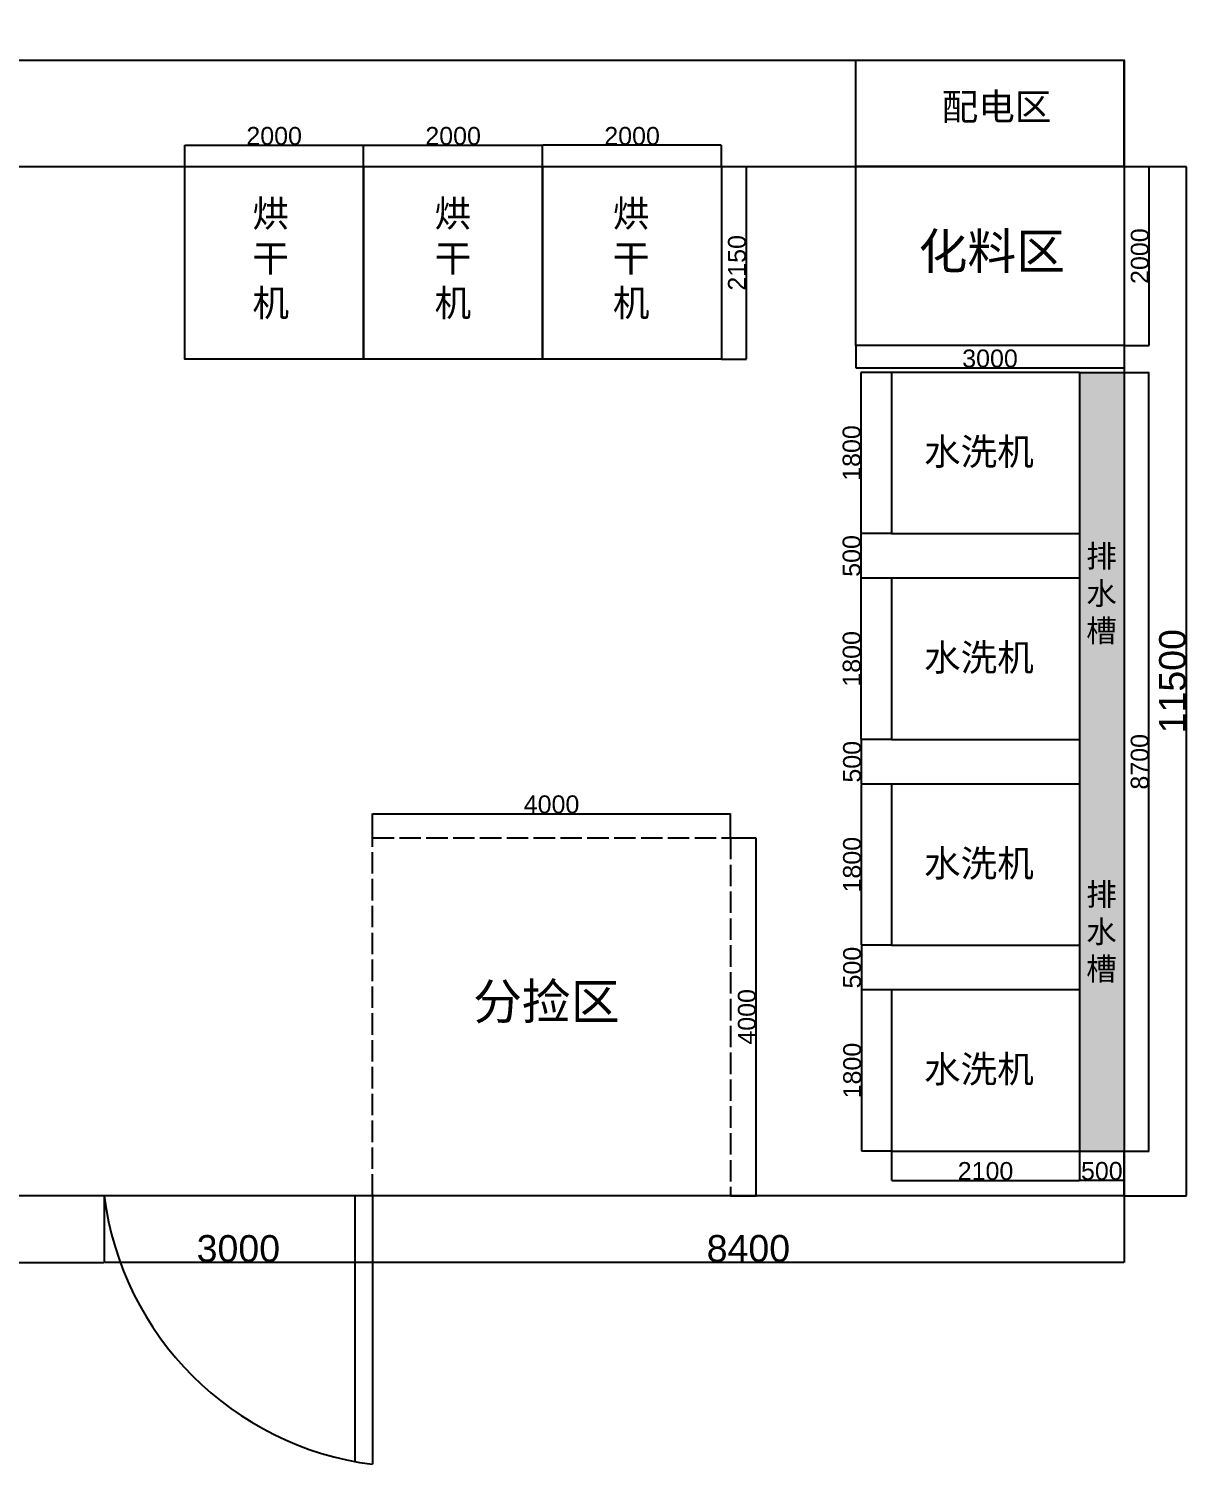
# Model space of a CAD drawing. Header units: millimetres. Extents: x 905 to 40751, y 17191 to 33232.
# Drawn here: x 27769 to 40751, y 17191 to 33232 of the extents above; entities that cross this region are included whole.
import ezdxf

# ---------------------------------------------------------------- set-up
doc = ezdxf.new("R2010")
doc.units = ezdxf.units.MM
doc.header["$LTSCALE"] = 20
doc.linetypes.add('ACAD_ISO02W100', pattern=[15, 12, -3])
doc.styles.get("Standard").update_dxf_attribs({"font": 'arial.ttf', "height": 200})
doc.dimstyles.new('ISO-25', dxfattribs={"dimtxt": 300, "dimasz": 2.5, "dimexe": 1.25, "dimexo": 0.625, "dimtad": 1, "dimtxsty": 'Standard', "dimcen": 2.5, "dimclrd": 1, "dimclre": 1, "dimclrt": 1, "dimadec": 0, "dimazin": 0, "dimtfac": 1, "dimtmove": 0, "dimatfit": 3, "dimfxl": 0, "dimarcsym": 0})

# ---------------------------------------------------------------- blocks, each defined once
blk = doc.blocks.new('te')
for p, q in [((33412, 22291), (31612, 22291)), ((31612, 22291), (31612, 20191)), ((33412, 20191), (33412, 22291))]:
    blk.add_line(p, q)
at = {"insert": (32677, 21929), "char_height": 300, "attachment_point": 1, "rotation": 270}
blk.add_mtext_dynamic_manual_height_columns('{\\fSimSun|b0|i0|c134|p2;水洗机}', width=1686.73, gutter_width=2000, heights=[0], dxfattribs=at)
blk = doc.blocks.new('*D14')
at = {"color": 1, "lineweight": -2, "transparency": 16777216}
for p, q in [((2012, 31692), (2012, 32883)), ((2014, 32881), (40009, 32881)), ((40012, 31692), (40012, 32883))]:
    blk.add_line(p, q, dxfattribs=at)
at = {"color": 1, "transparency": 16777216}
for points in [[(2014, 32882), (2014, 32881), (2012, 32881)], [(40009, 32882), (40009, 32881), (40012, 32881)]]:
    blk.add_solid(points, dxfattribs=at)
at = {"layer": 'Defpoints', "color": 0, "transparency": 16777216}
for p in [(40012, 32881), (2012, 31691), (40012, 31691)]:
    blk.add_point(p, dxfattribs=at)
at = {"color": 1, "transparency": 16777216, "insert": (21012, 33035), "char_height": 300, "attachment_point": 5}
blk.add_mtext('38000', dxfattribs=at)
blk = doc.blocks.new('*D18')
at = {"color": 1, "lineweight": -2, "transparency": 16777216}
for p, q in [((9812, 20191), (9812, 19445)), ((28612, 20191), (28612, 19445)), ((9814, 19446), (28609, 19446))]:
    blk.add_line(p, q, dxfattribs=at)
at = {"color": 1, "transparency": 16777216}
for points in [[(9814, 19447), (9814, 19446), (9812, 19446)], [(28609, 19447), (28609, 19446), (28612, 19446)]]:
    blk.add_solid(points, dxfattribs=at)
at = {"layer": 'Defpoints', "color": 0, "transparency": 16777216}
for p in [(9812, 20191), (28612, 20191), (28612, 19446)]:
    blk.add_point(p, dxfattribs=at)
at = {"color": 1, "transparency": 16777216, "insert": (19212, 19600), "char_height": 300, "attachment_point": 5}
blk.add_mtext('18800', dxfattribs=at)
blk = doc.blocks.new('*D20')
at = {"color": 1, "lineweight": -2, "transparency": 16777216}
for p, q in [((31612, 20191), (31612, 19446)), ((40012, 20191), (40012, 19446)), ((40009, 19447), (31614, 19447))]:
    blk.add_line(p, q, dxfattribs=at)
at = {"color": 1, "transparency": 16777216}
for points in [[(31614, 19448), (31614, 19447), (31612, 19447)], [(40009, 19448), (40009, 19447), (40012, 19447)]]:
    blk.add_solid(points, dxfattribs=at)
at = {"layer": 'Defpoints', "color": 0, "transparency": 16777216}
for p in [(31612, 20191), (40012, 20191), (31612, 19447)]:
    blk.add_point(p, dxfattribs=at)
at = {"color": 1, "transparency": 16777216, "insert": (35812, 19601), "char_height": 300, "attachment_point": 5}
blk.add_mtext('8400', dxfattribs=at)
blk = doc.blocks.new('*D21')
at = {"color": 1, "lineweight": -2, "transparency": 16777216}
for p, q in [((28612, 20191), (28612, 19445)), ((31612, 20191), (31612, 19445)), ((31609, 19446), (28614, 19446))]:
    blk.add_line(p, q, dxfattribs=at)
at = {"color": 1, "transparency": 16777216}
for points in [[(28614, 19447), (28614, 19446), (28612, 19446)], [(31609, 19447), (31609, 19446), (31612, 19446)]]:
    blk.add_solid(points, dxfattribs=at)
at = {"layer": 'Defpoints', "color": 0, "transparency": 16777216}
for p in [(28612, 20191), (31612, 20191), (28612, 19446)]:
    blk.add_point(p, dxfattribs=at)
at = {"color": 1, "transparency": 16777216, "insert": (30112, 19600), "char_height": 300, "attachment_point": 5}
blk.add_mtext('3000', dxfattribs=at)
blk = doc.blocks.new('*D22')
at = {"color": 1, "lineweight": -2, "transparency": 16777216}
for p, q in [((40012, 31691), (40709, 31691)), ((40707, 20194), (40707, 31689)), ((40012, 20191), (40709, 20191))]:
    blk.add_line(p, q, dxfattribs=at)
at = {"color": 1, "transparency": 16777216}
for points in [[(40707, 31689), (40708, 31689), (40707, 31691)], [(40707, 20194), (40708, 20194), (40707, 20191)]]:
    blk.add_solid(points, dxfattribs=at)
at = {"layer": 'Defpoints', "color": 0, "transparency": 16777216}
for p in [(40012, 31691), (40707, 31691), (40012, 20191)]:
    blk.add_point(p, dxfattribs=at)
at = {"color": 1, "transparency": 16777216, "insert": (40554, 25941), "char_height": 300, "attachment_point": 5, "rotation": 90}
blk.add_mtext('11500', dxfattribs=at)
blk = doc.blocks.new('*D23')
at = {"color": 1, "lineweight": -2, "transparency": 16777216}
for p, q in [((39512, 20691), (39512, 20364)), ((40012, 20691), (40012, 20364)), ((39514, 20366), (40009, 20366))]:
    blk.add_line(p, q, dxfattribs=at)
at = {"color": 1, "transparency": 16777216}
for points in [[(39514, 20366), (39514, 20365), (39512, 20366)], [(40009, 20366), (40009, 20365), (40012, 20366)]]:
    blk.add_solid(points, dxfattribs=at)
at = {"layer": 'Defpoints', "color": 0, "transparency": 16777216}
for p in [(39512, 20691), (40012, 20691), (40012, 20366)]:
    blk.add_point(p, dxfattribs=at)
at = {"color": 1, "transparency": 16777216, "insert": (39762, 20468), "char_height": 200, "attachment_point": 5}
blk.add_mtext('500', dxfattribs=at)
blk = doc.blocks.new('*D24')
at = {"color": 1, "lineweight": -2, "transparency": 16777216}
for p, q in [((37412, 20691), (37412, 20363)), ((39512, 20691), (39512, 20363)), ((37414, 20364), (39509, 20364))]:
    blk.add_line(p, q, dxfattribs=at)
at = {"color": 1, "transparency": 16777216}
for points in [[(37414, 20365), (37414, 20364), (37412, 20364)], [(39509, 20365), (39509, 20364), (39512, 20364)]]:
    blk.add_solid(points, dxfattribs=at)
at = {"layer": 'Defpoints', "color": 0, "transparency": 16777216}
for p in [(37412, 20691), (39512, 20691), (39512, 20364)]:
    blk.add_point(p, dxfattribs=at)
at = {"color": 1, "transparency": 16777216, "insert": (38462, 20467), "char_height": 200, "attachment_point": 5}
blk.add_mtext('2100', dxfattribs=at)
blk = doc.blocks.new('*D25')
at = {"color": 1, "lineweight": -2, "transparency": 16777216}
for p, q in [((37411, 22491), (37075, 22491)), ((37076, 22489), (37076, 20694)), ((37411, 20691), (37075, 20691))]:
    blk.add_line(p, q, dxfattribs=at)
at = {"color": 1, "transparency": 16777216}
for points in [[(37076, 22489), (37076, 22489), (37076, 22491)], [(37076, 20694), (37076, 20694), (37076, 20691)]]:
    blk.add_solid(points, dxfattribs=at)
at = {"layer": 'Defpoints', "color": 0, "transparency": 16777216}
for p in [(37412, 22491), (37076, 20691), (37412, 20691)]:
    blk.add_point(p, dxfattribs=at)
at = {"color": 1, "transparency": 16777216, "insert": (36973, 21591), "char_height": 200, "attachment_point": 5, "rotation": 90}
blk.add_mtext('1800', dxfattribs=at)
blk = doc.blocks.new('*D26')
at = {"color": 1, "lineweight": -2, "transparency": 16777216}
for p, q in [((37411, 22991), (37074, 22991)), ((37075, 22989), (37075, 22494)), ((37411, 22491), (37074, 22491))]:
    blk.add_line(p, q, dxfattribs=at)
at = {"color": 1, "transparency": 16777216}
for points in [[(37074, 22989), (37075, 22989), (37075, 22991)], [(37074, 22494), (37075, 22494), (37075, 22491)]]:
    blk.add_solid(points, dxfattribs=at)
at = {"layer": 'Defpoints', "color": 0, "transparency": 16777216}
for p in [(37412, 22991), (37075, 22491), (37412, 22491)]:
    blk.add_point(p, dxfattribs=at)
at = {"color": 1, "transparency": 16777216, "insert": (36972, 22741), "char_height": 200, "attachment_point": 5, "rotation": 90}
blk.add_mtext('500', dxfattribs=at)
blk = doc.blocks.new('*D27')
at = {"color": 1, "lineweight": -2, "transparency": 16777216}
for p, q in [((37411, 24791), (37072, 24791)), ((37074, 24789), (37074, 22994)), ((37411, 22991), (37072, 22991))]:
    blk.add_line(p, q, dxfattribs=at)
at = {"color": 1, "transparency": 16777216}
for points in [[(37073, 24789), (37074, 24789), (37074, 24791)], [(37073, 22994), (37074, 22994), (37074, 22991)]]:
    blk.add_solid(points, dxfattribs=at)
at = {"layer": 'Defpoints', "color": 0, "transparency": 16777216}
for p in [(37412, 24791), (37074, 22991), (37412, 22991)]:
    blk.add_point(p, dxfattribs=at)
at = {"color": 1, "transparency": 16777216, "insert": (36971, 23891), "char_height": 200, "attachment_point": 5, "rotation": 90}
blk.add_mtext('1800', dxfattribs=at)
blk = doc.blocks.new('*D28')
at = {"color": 1, "lineweight": -2, "transparency": 16777216}
for p, q in [((37411, 25291), (37072, 25291)), ((37074, 25289), (37074, 24794)), ((37411, 24791), (37072, 24791))]:
    blk.add_line(p, q, dxfattribs=at)
at = {"color": 1, "transparency": 16777216}
for points in [[(37073, 25289), (37074, 25289), (37074, 25291)], [(37073, 24794), (37074, 24794), (37074, 24791)]]:
    blk.add_solid(points, dxfattribs=at)
at = {"layer": 'Defpoints', "color": 0, "transparency": 16777216}
for p in [(37412, 25291), (37074, 24791), (37412, 24791)]:
    blk.add_point(p, dxfattribs=at)
at = {"color": 1, "transparency": 16777216, "insert": (36971, 25041), "char_height": 200, "attachment_point": 5, "rotation": 90}
blk.add_mtext('500', dxfattribs=at)
blk = doc.blocks.new('*D29')
at = {"color": 1, "lineweight": -2, "transparency": 16777216}
for p, q in [((37411, 27091), (37069, 27091)), ((37070, 27089), (37070, 25294)), ((37411, 25291), (37069, 25291))]:
    blk.add_line(p, q, dxfattribs=at)
at = {"color": 1, "transparency": 16777216}
for points in [[(37069, 27089), (37070, 27089), (37070, 27091)], [(37069, 25294), (37070, 25294), (37070, 25291)]]:
    blk.add_solid(points, dxfattribs=at)
at = {"layer": 'Defpoints', "color": 0, "transparency": 16777216}
for p in [(37412, 27091), (37070, 25291), (37412, 25291)]:
    blk.add_point(p, dxfattribs=at)
at = {"color": 1, "transparency": 16777216, "insert": (36967, 26191), "char_height": 200, "attachment_point": 5, "rotation": 90}
blk.add_mtext('1800', dxfattribs=at)
blk = doc.blocks.new('*D30')
at = {"color": 1, "lineweight": -2, "transparency": 16777216}
for p, q in [((37411, 27591), (37067, 27591)), ((37069, 27589), (37069, 27094)), ((37411, 27091), (37067, 27091))]:
    blk.add_line(p, q, dxfattribs=at)
at = {"color": 1, "transparency": 16777216}
for points in [[(37068, 27589), (37069, 27589), (37069, 27591)], [(37068, 27094), (37069, 27094), (37069, 27091)]]:
    blk.add_solid(points, dxfattribs=at)
at = {"layer": 'Defpoints', "color": 0, "transparency": 16777216}
for p in [(37412, 27591), (37069, 27091), (37412, 27091)]:
    blk.add_point(p, dxfattribs=at)
at = {"color": 1, "transparency": 16777216, "insert": (36966, 27341), "char_height": 200, "attachment_point": 5, "rotation": 90}
blk.add_mtext('500', dxfattribs=at)
blk = doc.blocks.new('*D31')
at = {"color": 1, "lineweight": -2, "transparency": 16777216}
for p, q in [((37411, 29391), (37067, 29391)), ((37069, 29389), (37069, 27594)), ((37411, 27591), (37067, 27591))]:
    blk.add_line(p, q, dxfattribs=at)
at = {"color": 1, "transparency": 16777216}
for points in [[(37068, 29389), (37069, 29389), (37069, 29391)], [(37068, 27594), (37069, 27594), (37069, 27591)]]:
    blk.add_solid(points, dxfattribs=at)
at = {"layer": 'Defpoints', "color": 0, "transparency": 16777216}
for p in [(37412, 29391), (37069, 27591), (37412, 27591)]:
    blk.add_point(p, dxfattribs=at)
at = {"color": 1, "transparency": 16777216, "insert": (36966, 28491), "char_height": 200, "attachment_point": 5, "rotation": 90}
blk.add_mtext('1800', dxfattribs=at)
blk = doc.blocks.new('*D33')
at = {"color": 1, "lineweight": -2, "transparency": 16777216}
for p, q in [((40012, 29391), (40290, 29391)), ((40288, 20694), (40288, 29389)), ((40012, 20691), (40290, 20691))]:
    blk.add_line(p, q, dxfattribs=at)
at = {"color": 1, "transparency": 16777216}
for points in [[(40288, 29389), (40289, 29389), (40288, 29391)], [(40288, 20694), (40289, 20694), (40288, 20691)]]:
    blk.add_solid(points, dxfattribs=at)
at = {"layer": 'Defpoints', "color": 0, "transparency": 16777216}
for p in [(40012, 29391), (40288, 29391), (40012, 20691)]:
    blk.add_point(p, dxfattribs=at)
at = {"color": 1, "transparency": 16777216, "insert": (40186, 25041), "char_height": 200, "attachment_point": 5, "rotation": 90}
blk.add_mtext('8700', dxfattribs=at)
blk = doc.blocks.new('*D35')
at = {"color": 1, "lineweight": -2, "transparency": 16777216}
for p, q in [((40012, 31691), (40291, 31691)), ((40290, 29694), (40290, 31689)), ((40012, 29691), (40291, 29691))]:
    blk.add_line(p, q, dxfattribs=at)
at = {"color": 1, "transparency": 16777216}
for points in [[(40289, 31689), (40290, 31689), (40290, 31691)], [(40289, 29694), (40290, 29694), (40290, 29691)]]:
    blk.add_solid(points, dxfattribs=at)
at = {"layer": 'Defpoints', "color": 0, "transparency": 16777216}
for p in [(40012, 31691), (40290, 31691), (40012, 29691)]:
    blk.add_point(p, dxfattribs=at)
at = {"color": 1, "transparency": 16777216, "insert": (40187, 30691), "char_height": 200, "attachment_point": 5, "rotation": 90}
blk.add_mtext('2000', dxfattribs=at)
blk = doc.blocks.new('*D36')
at = {"color": 1, "lineweight": -2, "transparency": 16777216}
for p, q in [((37012, 29691), (37012, 29442)), ((40012, 29691), (40012, 29442)), ((37014, 29443), (40009, 29443))]:
    blk.add_line(p, q, dxfattribs=at)
at = {"color": 1, "transparency": 16777216}
for points in [[(37014, 29444), (37014, 29443), (37012, 29443)], [(40009, 29444), (40009, 29443), (40012, 29443)]]:
    blk.add_solid(points, dxfattribs=at)
at = {"layer": 'Defpoints', "color": 0, "transparency": 16777216}
for p in [(37012, 29691), (40012, 29691), (40012, 29443)]:
    blk.add_point(p, dxfattribs=at)
at = {"color": 1, "transparency": 16777216, "insert": (38512, 29546), "char_height": 200, "attachment_point": 5}
blk.add_mtext('3000', dxfattribs=at)
blk = doc.blocks.new('*D37')
at = {"color": 1, "lineweight": -2, "transparency": 16777216}
for p, q in [((35512, 31691), (35789, 31691)), ((35787, 31689), (35787, 29544)), ((35512, 29541), (35789, 29541))]:
    blk.add_line(p, q, dxfattribs=at)
at = {"color": 1, "transparency": 16777216}
for points in [[(35787, 31689), (35788, 31689), (35787, 31691)], [(35787, 29544), (35788, 29544), (35787, 29541)]]:
    blk.add_solid(points, dxfattribs=at)
at = {"layer": 'Defpoints', "color": 0, "transparency": 16777216}
for p in [(35512, 31691), (35512, 29541), (35787, 29541)]:
    blk.add_point(p, dxfattribs=at)
at = {"color": 1, "transparency": 16777216, "insert": (35685, 30616), "char_height": 200, "attachment_point": 5, "rotation": 90}
blk.add_mtext('2150', dxfattribs=at)
blk = doc.blocks.new('*D38')
at = {"color": 1, "lineweight": -2, "transparency": 16777216}
for p, q in [((33512, 31692), (33512, 31931)), ((35509, 31930), (33514, 31930)), ((35512, 31692), (35512, 31931))]:
    blk.add_line(p, q, dxfattribs=at)
at = {"color": 1, "transparency": 16777216}
for points in [[(33514, 31930), (33514, 31930), (33512, 31930)], [(35509, 31930), (35509, 31930), (35512, 31930)]]:
    blk.add_solid(points, dxfattribs=at)
at = {"layer": 'Defpoints', "color": 0, "transparency": 16777216}
for p in [(33512, 31930), (33512, 31691), (35512, 31691)]:
    blk.add_point(p, dxfattribs=at)
at = {"color": 1, "transparency": 16777216, "insert": (34512, 32033), "char_height": 200, "attachment_point": 5}
blk.add_mtext('2000', dxfattribs=at)
blk = doc.blocks.new('*D39')
at = {"color": 1, "lineweight": -2, "transparency": 16777216}
for p, q in [((31512, 31692), (31512, 31931)), ((31514, 31930), (33509, 31930)), ((33512, 31692), (33512, 31931))]:
    blk.add_line(p, q, dxfattribs=at)
at = {"color": 1, "transparency": 16777216}
for points in [[(31514, 31930), (31514, 31930), (31512, 31930)], [(33509, 31930), (33509, 31930), (33512, 31930)]]:
    blk.add_solid(points, dxfattribs=at)
at = {"layer": 'Defpoints', "color": 0, "transparency": 16777216}
for p in [(33512, 31930), (31512, 31691), (33512, 31691)]:
    blk.add_point(p, dxfattribs=at)
at = {"color": 1, "transparency": 16777216, "insert": (32512, 32033), "char_height": 200, "attachment_point": 5}
blk.add_mtext('2000', dxfattribs=at)
blk = doc.blocks.new('*D40')
at = {"color": 1, "lineweight": -2, "transparency": 16777216}
for p, q in [((29512, 31692), (29512, 31931)), ((29514, 31930), (31509, 31930)), ((31512, 31692), (31512, 31931))]:
    blk.add_line(p, q, dxfattribs=at)
at = {"color": 1, "transparency": 16777216}
for points in [[(29514, 31930), (29514, 31930), (29512, 31930)], [(31509, 31930), (31509, 31930), (31512, 31930)]]:
    blk.add_solid(points, dxfattribs=at)
at = {"layer": 'Defpoints', "color": 0, "transparency": 16777216}
for p in [(31512, 31930), (29512, 31691), (31512, 31691)]:
    blk.add_point(p, dxfattribs=at)
at = {"color": 1, "transparency": 16777216, "insert": (30512, 32033), "char_height": 200, "attachment_point": 5}
blk.add_mtext('2000', dxfattribs=at)
blk = doc.blocks.new('*D54')
at = {"color": 1, "lineweight": -2, "transparency": 16777216}
for p, q in [((35612, 24191), (35900, 24191)), ((35899, 20194), (35899, 24189)), ((35612, 20191), (35900, 20191))]:
    blk.add_line(p, q, dxfattribs=at)
at = {"color": 1, "transparency": 16777216}
for points in [[(35898, 24189), (35899, 24189), (35899, 24191)], [(35898, 20194), (35899, 20194), (35899, 20191)]]:
    blk.add_solid(points, dxfattribs=at)
at = {"layer": 'Defpoints', "color": 0, "transparency": 16777216}
for p in [(35612, 24191), (35899, 24191), (35612, 20191)]:
    blk.add_point(p, dxfattribs=at)
at = {"color": 1, "transparency": 16777216, "insert": (35796, 22191), "char_height": 200, "attachment_point": 5, "rotation": 90}
blk.add_mtext('4000', dxfattribs=at)
blk = doc.blocks.new('*D55')
at = {"color": 1, "lineweight": -2, "transparency": 16777216}
for p, q in [((31612, 24192), (31612, 24462)), ((31614, 24461), (35609, 24461)), ((35612, 24192), (35612, 24462))]:
    blk.add_line(p, q, dxfattribs=at)
at = {"color": 1, "transparency": 16777216}
for points in [[(31614, 24461), (31614, 24460), (31612, 24461)], [(35609, 24461), (35609, 24460), (35612, 24461)]]:
    blk.add_solid(points, dxfattribs=at)
at = {"layer": 'Defpoints', "color": 0, "transparency": 16777216}
for p in [(35612, 24461), (31612, 24191), (35612, 24191)]:
    blk.add_point(p, dxfattribs=at)
at = {"color": 1, "transparency": 16777216, "insert": (33612, 24564), "char_height": 200, "attachment_point": 5}
blk.add_mtext('4000', dxfattribs=at)

msp = doc.modelspace()

# ---------------------------------------------------------------- hatches: boundary and pattern name
h = msp.add_hatch()
h.set_pattern_fill('AR-CONC', color=256, scale=2)
h.paths.add_polyline_path([(39511.761, 20691.323), (40011.761, 20691.323), (40011.761, 29391.323), (39511.761, 29391.323)])
h.paths.add_polyline_path([(39506.513, 26138.801), (39994.641, 26138.801), (39994.641, 27539.872), (39506.513, 27539.872)], flags=9)
h.paths.add_polyline_path([(39506.513, 22360.212), (39994.641, 22360.212), (39994.641, 23761.283), (39506.513, 23761.283)], flags=9)

# ---------------------------------------------------------------- linework, layer by layer
for p, q in [((2011.761, 31691.323), (40011.761, 31691.323)), ((40011.761, 31691.323), (40011.761, 20191.323)), ((40011.761, 31691.323), (40011.761, 20191.323)), ((39511.761, 29391.323), (39511.761, 20691.323)), ((39511.761, 29391.323), (40011.761, 29391.323)), ((39511.761, 20691.323), (40011.761, 20691.323)), ((40011.761, 20191.323), (40011.761, 20691.323)), ((28611.761, 20191.323), (9811.761, 20191.323)), ((31611.761, 20191.323), (28611.761, 20191.323)), ((31411.761, 20191.323), (31411.761, 17222.844)), ((40011.761, 20191.323), (31611.761, 20191.323)), ((31611.761, 20191.323), (31611.761, 17191.323))]:
    msp.add_line(p, q)
for points in [[(37011.761, 32881.429), (40011.761, 32881.429), (40011.761, 31691.323), (37011.761, 31691.323)], [(29511.761, 31691.323), (31511.761, 31691.323), (31511.761, 29541.323), (29511.761, 29541.323)], [(31511.761, 31691.323), (33511.761, 31691.323), (33511.761, 29541.323), (31511.761, 29541.323)], [(33511.761, 31691.323), (35511.761, 31691.323), (35511.761, 29541.323), (33511.761, 29541.323)], [(37011.761, 31691.323), (40011.761, 31691.323), (40011.761, 29691.323), (37011.761, 29691.323)]]:
    msp.add_lwpolyline(points, close=True)
at = {"linetype": 'ACAD_ISO02W100'}
msp.add_lwpolyline([(31611.761, 24191.323), (35611.761, 24191.323), (35611.761, 20191.323), (31611.761, 20191.323)], close=True, dxfattribs=at)
msp.add_arc((32051.367, 20630.929), 3467.584, 187.283319, 262.716681)

# ---------------------------------------------------------------- block references
at = {"rotation": 90}
for p in [(59703.085, -4020.438), (59703.085, -6320.438), (59703.085, -8620.438), (59703.085, -10920.438)]:
    msp.add_blockref('te', p, dxfattribs=at)

# ---------------------------------------------------------------- texts
at = {"attachment_point": 1}
for s, width, gutter_width, insert, char_height in [('{\\fSimSun|b0|i0|c134|p2;配电区}', 1386.36729, 2000, (37971.402, 32510.118), 300), ('{\\fSimSun|b0|i0|c134|p2;烘干机}', 610.09534, 2000, (30268.949, 31318.062), 300), ('{\\fSimSun|b0|i0|c134|p2;烘干机}', 610.09534, 2000, (32304.261, 31318.062), 300), ('{\\fSimSun|b0|i0|c134|p2;烘干机}', 610.09534, 2000, (34296.838, 31318.062), 300), ('{\\fSimSun|b0|i0|c134|p2;化料区}', 1809.79354, 2000, (37714.104, 30945.518), 400), ('{\\fSimSun|b0|i0|c134|p2;排水槽}', 448.29069, 2000, (39587.169, 27463.405), 250), ('{\\fSimSun|b0|i0|c134|p2;排水槽}', 448.29069, 2000, (39587.169, 23684.816), 250), ('{\\fSimSun|b0|i0|c134|p2;分捡区}', 2127.27252, 1500, (32736.092, 22562.443), 400)]:
    msp.add_mtext_dynamic_manual_height_columns(s, width=width, gutter_width=gutter_width, heights=[0], dxfattribs=dict(at, insert=insert, char_height=char_height))

# ---------------------------------------------------------------- dimensions: what is measured, and where the dimension line sits
for base, p1, p2, picture, middle in [((40011.761, 32881.429), (2011.761, 31691.323), (40011.761, 31691.323), '*D14', (21011.761, 33035.328)), ((31511.761, 31930.063), (29511.761, 31691.323), (31511.761, 31691.323), '*D40', (30511.761, 32032.802)), ((33511.761, 31930.063), (31511.761, 31691.323), (33511.761, 31691.323), '*D39', (32511.761, 32032.802)), ((33511.761, 31930.063), (35511.761, 31691.323), (33511.761, 31691.323), '*D38', (34511.761, 32032.802)), ((40011.761, 29443.348), (37011.761, 29691.323), (40011.761, 29691.323), '*D36', (38511.761, 29546.156)), ((35611.761, 24460.802), (31611.761, 24191.323), (35611.761, 24191.323), '*D55', (33611.761, 24563.541)), ((39511.761, 20364.376), (37411.761, 20691.323), (39511.761, 20691.323), '*D24', (38461.761, 20467.115)), ((40011.761, 20365.626), (39511.761, 20691.323), (40011.761, 20691.323), '*D23', (39761.761, 20468.365)), ((28611.761, 19446.332), (9811.761, 20191.323), (28611.761, 20191.323), '*D18', (19211.761, 19600.129)), ((28611.761, 19446.332), (31611.761, 20191.323), (28611.761, 20191.323), '*D21', (30111.761, 19600.232)), ((31611.761, 19447.166), (40011.761, 20191.323), (31611.761, 20191.323), '*D20', (35811.761, 19600.963))]:
    dim = msp.add_linear_dim(base=base, p1=p1, p2=p2, dimstyle='ISO-25')
    dim.commit()
    dim.dimension.update_dxf_attribs({"geometry": picture, "text_midpoint": middle})
for base, p1, p2, picture, middle in [((35787.334, 29541.323), (35511.761, 31691.323), (35511.761, 29541.323), '*D37', (35684.594, 30616.323)), ((40707.453, 31691.323), (40011.761, 20191.323), (40011.761, 31691.323), '*D22', (40553.656, 25941.323)), ((40289.748, 31691.323), (40011.761, 29691.323), (40011.761, 31691.323), '*D35', (40187.008, 30691.323)), ((37068.546, 27591.323), (37411.761, 29391.323), (37411.761, 27591.323), '*D31', (36965.807, 28491.323)), ((40288.498, 29391.323), (40011.761, 20691.323), (40011.761, 29391.323), '*D33', (40185.758, 25041.323)), ((37068.546, 27091.323), (37411.761, 27591.323), (37411.761, 27091.323), '*D30', (36965.807, 27341.323)), ((37069.796, 25291.323), (37411.761, 27091.323), (37411.761, 25291.323), '*D29', (36967.057, 26191.323)), ((37073.546, 24791.323), (37411.761, 25291.323), (37411.761, 24791.323), '*D28', (36970.807, 25041.323)), ((37073.546, 22991.323), (37411.761, 24791.323), (37411.761, 22991.323), '*D27', (36970.807, 23891.323)), ((35898.655, 24191.323), (35611.761, 20191.323), (35611.761, 24191.323), '*D54', (35795.915, 22191.323)), ((37074.796, 22491.323), (37411.761, 22991.323), (37411.761, 22491.323), '*D26', (36972.057, 22741.323)), ((37076.046, 20691.323), (37411.761, 22491.323), (37411.761, 20691.323), '*D25', (36973.307, 21591.323))]:
    dim = msp.add_linear_dim(base=base, p1=p1, p2=p2, angle=90, dimstyle='ISO-25')
    dim.commit()
    dim.dimension.update_dxf_attribs({"geometry": picture, "text_midpoint": middle})

doc.saveas('drawing.dxf')
